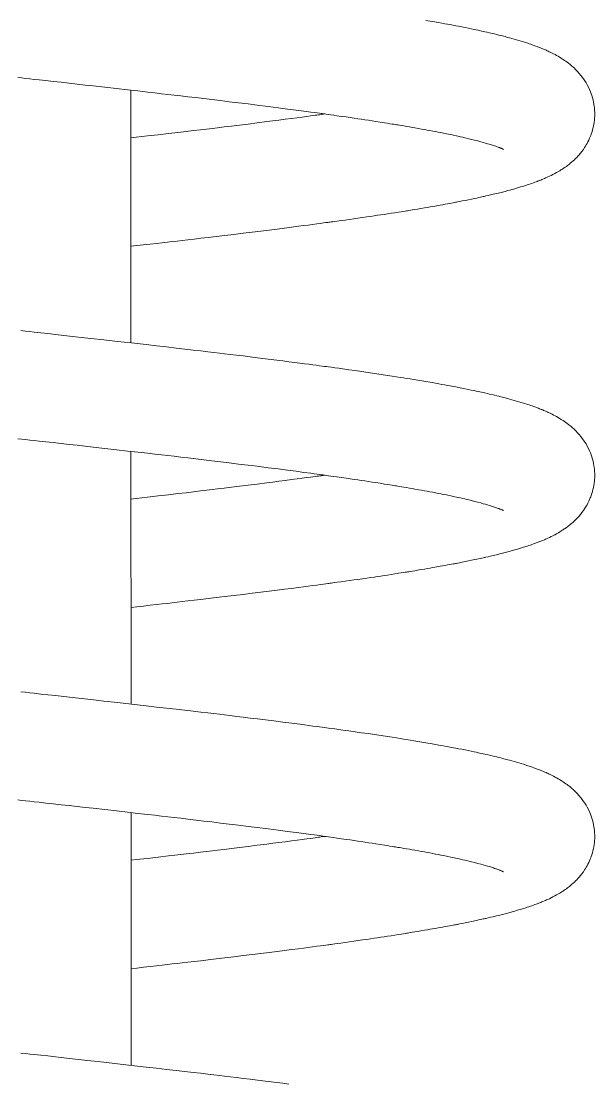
# Model space of a CAD drawing. Extents: x 83.6 to 158.5, y 132.1 to 157.1.
# Drawn here: x 133.045 to 134.139, y 136.986 to 139.014 of the extents above; entities that cross this region are included whole.
import ezdxf

# ---------------------------------------------------------------- set-up
doc = ezdxf.new("R2010")
doc.units = 0
doc.header["$LTSCALE"] = 0.5
doc.header["$MEASUREMENT"] = 0
doc.layers.add('AM_5', color=3, linetype='CONTINUOUS', lineweight=15)

msp = doc.modelspace()

# ---------------------------------------------------------------- linework, layer by layer
at = {"layer": 'AM_5', "color": 0, "ltscale": 0.75, "flags": 128}
for points in [[(133.81645, 139.01551), (133.82843, 139.01344), (133.84093, 139.01124), (133.84669, 139.01021), (133.8524, 139.00917), (133.85751, 139.00824), (133.86196, 139.00742), (133.86577, 139.00671), (133.8694, 139.00602), (133.87353, 139.00523), (133.87897, 139.00419), (133.88503, 139.003), (133.89112, 139.00179), (133.89704, 139.00059), (133.9028, 138.99941), (133.9084, 138.99824), (133.91251, 138.99737), (133.91621, 138.99657), (133.91953, 138.99585), (133.92247, 138.9952), (133.92547, 138.99454), (133.92891, 138.99377), (133.93315, 138.99281), (133.93787, 138.99172), (133.94273, 138.99058), (133.9473, 138.98949), (133.9516, 138.98845), (133.95563, 138.98745), (133.95936, 138.98652), (133.96239, 138.98575), (133.96505, 138.98506), (133.96747, 138.98443), (133.97012, 138.98374), (133.97304, 138.98296), (133.9762, 138.9821), (133.98499, 138.97966), (133.99386, 138.97708), (134.00249, 138.97445), (134.01088, 138.97175), (134.0137, 138.97081), (134.01635, 138.96991), (134.01916, 138.96894), (134.02241, 138.96779), (134.02606, 138.96646), (134.02895, 138.96538), (134.03138, 138.96445), (134.03338, 138.96367), (134.03495, 138.96305), (134.03631, 138.9625), (134.03777, 138.96191), (134.03934, 138.96126), (134.04105, 138.96054), (134.04315, 138.95964), (134.04568, 138.95854), (134.04792, 138.95753), (134.05001, 138.95658), (134.05184, 138.95572), (134.05342, 138.95496), (134.05482, 138.95429), (134.05744, 138.95299), (134.0601, 138.95163), (134.06292, 138.95014), (134.06583, 138.94854), (134.06859, 138.94698), (134.07158, 138.94522), (134.07482, 138.94322), (134.07808, 138.94112), (134.08102, 138.93914), (134.08359, 138.93733), (134.08573, 138.93577), (134.08677, 138.93499), (134.08781, 138.9342), (134.08919, 138.93313), (134.09091, 138.93176), (134.09296, 138.93008), (134.09503, 138.92832), (134.0968, 138.92675), (134.09842, 138.92527), (134.09976, 138.92402), (134.10126, 138.92257), (134.10307, 138.92076), (134.10516, 138.9186), (134.10901, 138.91433), (134.11217, 138.91052), (134.11481, 138.9071), (134.11734, 138.90359), (134.11979, 138.89992), (134.12191, 138.89649), (134.12427, 138.89236), (134.12661, 138.88782), (134.12863, 138.88348), (134.13036, 138.87937), (134.13182, 138.87547), (134.13307, 138.87179), (134.1343, 138.86768), (134.13541, 138.86336), (134.13635, 138.85907), (134.13705, 138.85517), (134.13758, 138.85159), (134.13789, 138.84894), (134.13813, 138.84642), (134.13834, 138.84355), (134.13849, 138.84005), (134.13854, 138.83597), (134.13843, 138.83188), (134.1383, 138.82935), (134.13814, 138.82724), (134.13798, 138.82546), (134.13783, 138.82405), (134.13765, 138.82256), (134.13734, 138.82025), (134.13685, 138.81722), (134.13612, 138.8134), (134.1352, 138.80931), (134.13422, 138.80563), (134.133, 138.80156), (134.13186, 138.79821), (134.13091, 138.79563), (134.12998, 138.79328), (134.12878, 138.79042), (134.12724, 138.78705), (134.12548, 138.78351), (134.12384, 138.78045), (134.12238, 138.77787), (134.12095, 138.7755), (134.11913, 138.77264), (134.11684, 138.76926), (134.11406, 138.76547), (134.11125, 138.76191), (134.10867, 138.75885), (134.10634, 138.75625), (134.1041, 138.75387), (134.10198, 138.75171), (134.0998, 138.7496), (134.09724, 138.74722), (134.0944, 138.74471), (134.09198, 138.74268), (134.09013, 138.74118), (134.08856, 138.73995), (134.08663, 138.73847), (134.0844, 138.73682), (134.08233, 138.73534), (134.08054, 138.7341), (134.07905, 138.7331), (134.07784, 138.73229), (134.07608, 138.73115), (134.07413, 138.72992), (134.07195, 138.72858), (134.06941, 138.72707), (134.06593, 138.72509), (134.06238, 138.72315), (134.05882, 138.72128), (134.05528, 138.71951), (134.05195, 138.71791), (134.04906, 138.71656), (134.04686, 138.71556), (134.04479, 138.71464), (134.04245, 138.71363), (134.0396, 138.71242), (134.03753, 138.71157), (134.03546, 138.71073), (134.03364, 138.71001), (134.03208, 138.7094), (134.0308, 138.7089), (134.02887, 138.70816), (134.02676, 138.70737), (134.0244, 138.7065), (134.02169, 138.70552), (134.01845, 138.70438), (134.01574, 138.70345), (134.01273, 138.70243), (134.00979, 138.70146), (134.00719, 138.70062), (134.00494, 138.6999), (134.00291, 138.69926), (134.00068, 138.69856), (133.99724, 138.69751), (133.99335, 138.69634), (133.98945, 138.69519), (133.98599, 138.6942), (133.98356, 138.69351), (133.98135, 138.69289), (133.97884, 138.69219), (133.9759, 138.69139), (133.9725, 138.69047), (133.96755, 138.68916), (133.96252, 138.68786), (133.95745, 138.68658), (133.95094, 138.68497), (133.94505, 138.68354), (133.9398, 138.6823), (133.93517, 138.68123), (133.93114, 138.68031), (133.9294, 138.67991), (133.9278, 138.67955), (133.92591, 138.67913), (133.92352, 138.6786), (133.9206, 138.67796), (133.91716, 138.67721), (133.91355, 138.67643), (133.90993, 138.67566), (133.90381, 138.67437), (133.8977, 138.67311), (133.8916, 138.67188), (133.88576, 138.67072), (133.88075, 138.66973), (133.87662, 138.66893), (133.87461, 138.66854), (133.8729, 138.66822), (133.87097, 138.66785), (133.8685, 138.66738), (133.86547, 138.66681), (133.86188, 138.66614), (133.85771, 138.66537), (133.85348, 138.6646), (133.84839, 138.66367), (133.84396, 138.66287), (133.84021, 138.6622), (133.83708, 138.66165), (133.8336, 138.66103), (133.82942, 138.6603), (133.82484, 138.6595), (133.8196, 138.6586), (133.81371, 138.65759), (133.80714, 138.65648), (133.80048, 138.65536), (133.7954, 138.65452), (133.79095, 138.65379), (133.78714, 138.65316), (133.78397, 138.65265), (133.78146, 138.65224), (133.77958, 138.65194), (133.77704, 138.65153), (133.77368, 138.65099), (133.76948, 138.65032), (133.76444, 138.64952), (133.75736, 138.6484), (133.75013, 138.64728), (133.74322, 138.64621), (133.73664, 138.64521), (133.73041, 138.64426), (133.72452, 138.64338), (133.71793, 138.64239), (133.71118, 138.64139), (133.70371, 138.6403), (133.69552, 138.63911), (133.68658, 138.63782), (133.67903, 138.63674), (133.671, 138.63561), (133.66249, 138.63442), (133.65439, 138.63329), (133.64739, 138.63233), (133.64283, 138.63171), (133.63892, 138.63118), (133.63566, 138.63073), (133.63305, 138.63038), (133.6311, 138.63012), (133.62936, 138.62988), (133.6258, 138.62941), (133.62126, 138.6288), (133.61572, 138.62806), (133.60864, 138.62712), (133.60051, 138.62604), (133.59186, 138.6249), (133.58279, 138.62371), (133.57326, 138.62247), (133.56046, 138.62082), (133.54692, 138.61908), (133.53262, 138.61726), (133.51754, 138.61536), (133.50169, 138.61338), (133.48504, 138.61132), (133.46811, 138.60924), (133.45001, 138.60704), (133.43286, 138.60497), (133.41667, 138.60304), (133.40148, 138.60124), (133.38731, 138.59957), (133.37441, 138.59806), (133.36252, 138.59668), (133.35167, 138.59543), (133.34185, 138.5943), (133.33282, 138.59326), (133.32348, 138.59219), (133.31336, 138.59103), (133.30245, 138.58979), (133.29074, 138.58845), (133.27823, 138.58703), (133.26491, 138.58551), (133.25394, 138.58427)], [(133.96447, 138.76918), (133.96447, 138.76918), (133.96413, 138.76936), (133.96378, 138.76953), (133.96329, 138.76977), (133.96261, 138.77009), (133.96169, 138.77051), (133.96057, 138.771), (133.95981, 138.77132), (133.95901, 138.77165), (133.95824, 138.77196), (133.95752, 138.77225), (133.95675, 138.77255), (133.95575, 138.77293), (133.95425, 138.7735), (133.95266, 138.77408), (133.95113, 138.77463), (133.94966, 138.77514), (133.94767, 138.77582), (133.94566, 138.7765), (133.94359, 138.77717), (133.94158, 138.77782), (133.93977, 138.77839), (133.93717, 138.77919), (133.93405, 138.78013), (133.93038, 138.78121), (133.92606, 138.78244), (133.921, 138.78383), (133.91536, 138.78534), (133.90943, 138.78687), (133.90363, 138.78832), (133.89823, 138.78964), (133.89421, 138.79059), (133.89049, 138.79147), (133.88673, 138.79233), (133.88237, 138.79332), (133.87736, 138.79443), (133.86658, 138.79675), (133.85567, 138.79902), (133.84998, 138.80016), (133.84479, 138.80119), (133.84008, 138.80211), (133.83511, 138.80307), (133.82961, 138.80411), (133.82391, 138.80518), (133.8187, 138.80614), (133.81364, 138.80707), (133.80834, 138.80803), (133.80218, 138.80913), (133.79511, 138.81038), (133.79022, 138.81124), (133.78495, 138.81215), (133.77937, 138.81311), (133.77422, 138.81398), (133.76975, 138.81474), (133.76597, 138.81537), (133.7629, 138.81588), (133.76055, 138.81627), (133.75841, 138.81662), (133.75564, 138.81708), (133.75217, 138.81764), (133.74801, 138.81832), (133.74313, 138.81911), (133.73772, 138.81997), (133.72927, 138.82131), (133.7213, 138.82256), (133.71384, 138.82371), (133.70692, 138.82477), (133.70024, 138.82579), (133.69285, 138.8269), (133.68647, 138.82785), (133.67958, 138.82887), (133.67217, 138.82995), (133.66422, 138.8311), (133.65574, 138.83232), (133.64688, 138.83358), (133.64079, 138.83443), (133.63538, 138.83519), (133.63064, 138.83584), (133.6266, 138.8364), (133.62325, 138.83686), (133.6206, 138.83723), (133.61866, 138.83749), (133.61685, 138.83774), (133.61329, 138.83822), (133.60885, 138.83883), (133.60353, 138.83955), (133.5973, 138.84039), (133.58375, 138.8422), (133.56885, 138.84418), (133.55253, 138.84632), (133.53477, 138.84862), (133.51553, 138.85109), (133.49477, 138.85372), (133.47736, 138.8559), (133.45923, 138.85815), (133.4416, 138.86031), (133.42468, 138.86236), (133.40849, 138.86431), (133.39306, 138.86615), (133.37743, 138.868), (133.36272, 138.86972), (133.34896, 138.87132), (133.33614, 138.87281), (133.32426, 138.87418), (133.31235, 138.87555), (133.29955, 138.87703), (133.28587, 138.8786), (133.26741, 138.88071), (133.24753, 138.88298), (133.22621, 138.8854), (133.20412, 138.8879), (133.18221, 138.89037), (133.16668, 138.89211), (133.15128, 138.89384), (133.13599, 138.89555), (133.12083, 138.89724), (133.10587, 138.8989), (133.09183, 138.90046), (133.07893, 138.90189), (133.06959, 138.90292), (133.06097, 138.90387), (133.0531, 138.90474), (133.04589, 138.90553), (133.03825, 138.90637)], [(133.25389, 138.79132), (133.26422, 138.7925), (133.28529, 138.79491), (133.30617, 138.79731), (133.32564, 138.79955), (133.34369, 138.80164), (133.35903, 138.80342), (133.37325, 138.80508), (133.38635, 138.80663), (133.39836, 138.80805), (133.40929, 138.80936), (133.41914, 138.81054), (133.43188, 138.81208), (133.44583, 138.81378), (133.46098, 138.81564), (133.47729, 138.81766), (133.4947, 138.81984), (133.51318, 138.82218), (133.52454, 138.82363), (133.53623, 138.82514), (133.54824, 138.8267), (133.56022, 138.82826), (133.57106, 138.82969), (133.58072, 138.83097), (133.58922, 138.8321), (133.59659, 138.83309), (133.60116, 138.83371), (133.60517, 138.83425), (133.60863, 138.83472), (133.61154, 138.83511), (133.61396, 138.83544), (133.61689, 138.83584), (133.62073, 138.83637), (133.6238, 138.83679)], [(133.04419, 138.42326), (133.0526, 138.42234), (133.06081, 138.42143), (133.06963, 138.42046), (133.08179, 138.41912), (133.09531, 138.41762), (133.11017, 138.41598), (133.12618, 138.4142), (133.14277, 138.41235), (133.15987, 138.41044), (133.17747, 138.40847), (133.20249, 138.40566), (133.22842, 138.40274), (133.25521, 138.39971), (133.28282, 138.39657), (133.30296, 138.39427), (133.322, 138.39209), (133.33991, 138.39004), (133.35669, 138.38811), (133.37239, 138.38629), (133.38702, 138.38458), (133.4006, 138.38299), (133.41211, 138.38162), (133.42275, 138.38036), (133.43272, 138.37916), (133.44347, 138.37787), (133.45528, 138.37644), (133.46815, 138.37488), (133.48144, 138.37325), (133.49564, 138.37149), (133.51074, 138.36961), (133.5267, 138.3676), (133.54348, 138.36548), (133.55487, 138.36402), (133.56576, 138.36262), (133.5758, 138.36132), (133.585, 138.36012), (133.59336, 138.35902), (133.60092, 138.35802), (133.60768, 138.35713), (133.61364, 138.35634), (133.61883, 138.35565), (133.62326, 138.35505), (133.62693, 138.35456), (133.63078, 138.35404), (133.63633, 138.35329), (133.64298, 138.35239), (133.65038, 138.35138), (133.65833, 138.35028), (133.66945, 138.34873), (133.68143, 138.34704), (133.69393, 138.34524), (133.7064, 138.34343), (133.71881, 138.34159), (133.73116, 138.33974), (133.74343, 138.33787), (133.75247, 138.33648), (133.76052, 138.33522), (133.76761, 138.3341), (133.77377, 138.33312), (133.77979, 138.33215), (133.78631, 138.33109), (133.79332, 138.32994), (133.80478, 138.32803), (133.81645, 138.32606), (133.82843, 138.32399), (133.84093, 138.32179), (133.84669, 138.32075), (133.8524, 138.31972), (133.85751, 138.31878), (133.86196, 138.31796), (133.86577, 138.31725), (133.8694, 138.31657), (133.87353, 138.31578), (133.87897, 138.31473), (133.88503, 138.31355), (133.89112, 138.31234), (133.89704, 138.31114), (133.9028, 138.30995), (133.9084, 138.30878), (133.91251, 138.30791), (133.91621, 138.30712), (133.91953, 138.30639), (133.92247, 138.30575), (133.92547, 138.30508), (133.92891, 138.30431), (133.93315, 138.30335), (133.93787, 138.30226), (133.94273, 138.30113), (133.9473, 138.30003), (133.9516, 138.29899), (133.95563, 138.298), (133.95936, 138.29706), (133.96239, 138.29629), (133.96505, 138.29561), (133.96747, 138.29498), (133.97012, 138.29428), (133.97304, 138.2935), (133.9762, 138.29265), (133.98499, 138.29021), (133.99386, 138.28763), (134.00249, 138.28499), (134.01088, 138.2823), (134.0137, 138.28136), (134.01635, 138.28046), (134.01916, 138.27949), (134.02241, 138.27834), (134.02606, 138.27701), (134.02895, 138.27593), (134.03138, 138.27499), (134.03338, 138.27422), (134.03495, 138.27359), (134.03631, 138.27305), (134.03777, 138.27245), (134.03934, 138.2718), (134.04105, 138.27109), (134.04315, 138.27019), (134.04568, 138.26908), (134.04792, 138.26808), (134.05001, 138.26712), (134.05184, 138.26627), (134.05342, 138.26551), (134.05482, 138.26484), (134.05744, 138.26353), (134.0601, 138.26217), (134.06292, 138.26068), (134.06583, 138.25909), (134.06859, 138.25752), (134.07158, 138.25576), (134.07482, 138.25376), (134.07808, 138.25167), (134.08102, 138.24969), (134.08359, 138.24788), (134.08573, 138.24632), (134.08677, 138.24554), (134.08781, 138.24475), (134.08919, 138.24368), (134.09091, 138.24231), (134.09296, 138.24063), (134.09503, 138.23886), (134.0968, 138.2373), (134.09842, 138.23581), (134.09976, 138.23456), (134.10126, 138.23311), (134.10307, 138.23131), (134.10516, 138.22915), (134.10901, 138.22488), (134.11217, 138.22107), (134.11481, 138.21765), (134.11734, 138.21413), (134.11979, 138.21047), (134.12191, 138.20703), (134.12427, 138.2029), (134.12661, 138.19837), (134.12863, 138.19403), (134.13036, 138.18991), (134.13182, 138.18602), (134.13307, 138.18234), (134.1343, 138.17822), (134.13541, 138.1739), (134.13635, 138.16961), (134.13705, 138.16572), (134.13758, 138.16214), (134.13789, 138.15948), (134.13813, 138.15696), (134.13834, 138.1541), (134.13849, 138.15059), (134.13854, 138.14652), (134.13843, 138.14242), (134.1383, 138.1399), (134.13814, 138.13778), (134.13798, 138.13601), (134.13783, 138.1346), (134.13765, 138.1331), (134.13734, 138.1308), (134.13685, 138.12776), (134.13612, 138.12394), (134.1352, 138.11986), (134.13422, 138.11618), (134.133, 138.11211), (134.13186, 138.10876), (134.13091, 138.10618), (134.12998, 138.10382), (134.12878, 138.10097), (134.12724, 138.09759), (134.12548, 138.09406), (134.12384, 138.09099), (134.12238, 138.08842), (134.12095, 138.08605), (134.11913, 138.08319), (134.11684, 138.07981), (134.11406, 138.07602), (134.11125, 138.07246), (134.10867, 138.06939), (134.10634, 138.0668), (134.1041, 138.06441), (134.10198, 138.06226), (134.0998, 138.06014), (134.09724, 138.05777), (134.0944, 138.05526), (134.09198, 138.05323), (134.09013, 138.05173), (134.08856, 138.05049), (134.08663, 138.04902), (134.0844, 138.04737), (134.08233, 138.04589), (134.08054, 138.04465), (134.07905, 138.04364), (134.07784, 138.04284), (134.07608, 138.0417), (134.07413, 138.04047), (134.07195, 138.03913), (134.06941, 138.03762), (134.06593, 138.03563), (134.06238, 138.03369), (134.05882, 138.03183), (134.05528, 138.03005), (134.05195, 138.02845), (134.04906, 138.0271), (134.04686, 138.02611), (134.04479, 138.02519), (134.04245, 138.02417), (134.0396, 138.02297), (134.03753, 138.02211), (134.03546, 138.02128), (134.03364, 138.02055), (134.03208, 138.01994), (134.0308, 138.01944), (134.02887, 138.01871), (134.02676, 138.01792), (134.0244, 138.01705), (134.02169, 138.01607), (134.01845, 138.01493), (134.01574, 138.014), (134.01273, 138.01298), (134.00979, 138.01201), (134.00719, 138.01116), (134.00494, 138.01044), (134.00291, 138.0098), (134.00068, 138.00911), (133.99724, 138.00805), (133.99335, 138.00689), (133.98945, 138.00574), (133.98599, 138.00474), (133.98356, 138.00405), (133.98135, 138.00343), (133.97884, 138.00274), (133.9759, 138.00193), (133.9725, 138.00102), (133.96755, 137.99971), (133.96252, 137.9984), (133.95745, 137.99712), (133.95094, 137.99551), (133.94505, 137.99409), (133.9398, 137.99285), (133.93517, 137.99177), (133.93114, 137.99085), (133.9294, 137.99046), (133.9278, 137.9901), (133.92591, 137.98968), (133.92352, 137.98914), (133.9206, 137.9885), (133.91716, 137.98775), (133.91355, 137.98697), (133.90993, 137.9862), (133.90381, 137.98492), (133.8977, 137.98366), (133.8916, 137.98242), (133.88576, 137.98126), (133.88075, 137.98028), (133.87662, 137.97948), (133.87461, 137.97909), (133.8729, 137.97876), (133.87097, 137.97839), (133.8685, 137.97793), (133.86547, 137.97736), (133.86188, 137.97669), (133.85771, 137.97592), (133.85348, 137.97514), (133.84839, 137.97422), (133.84396, 137.97342), (133.84021, 137.97275), (133.83708, 137.97219), (133.8336, 137.97158), (133.82942, 137.97085), (133.82484, 137.97005), (133.8196, 137.96915), (133.81371, 137.96814), (133.80714, 137.96703), (133.80048, 137.96591), (133.7954, 137.96507), (133.79095, 137.96433), (133.78714, 137.96371), (133.78397, 137.96319), (133.78146, 137.96279), (133.77958, 137.96248), (133.77704, 137.96207), (133.77368, 137.96153), (133.76948, 137.96086), (133.76444, 137.96006), (133.75736, 137.95895), (133.75013, 137.95782), (133.74322, 137.95676), (133.73664, 137.95575), (133.73041, 137.95481), (133.72452, 137.95392), (133.71793, 137.95294), (133.71118, 137.95194), (133.70371, 137.95084), (133.69552, 137.94965), (133.68658, 137.94836), (133.67903, 137.94729), (133.671, 137.94615), (133.66249, 137.94496), (133.65439, 137.94384), (133.64739, 137.94288), (133.64283, 137.94225), (133.63892, 137.94172), (133.63566, 137.94128), (133.63305, 137.94093), (133.6311, 137.94066), (133.62936, 137.94043), (133.6258, 137.93995), (133.62126, 137.93934), (133.61572, 137.9386), (133.60864, 137.93766), (133.60051, 137.93658), (133.59186, 137.93545), (133.58279, 137.93426), (133.57326, 137.93302), (133.56046, 137.93136), (133.54692, 137.92963), (133.53262, 137.92781), (133.51754, 137.92591), (133.50169, 137.92392), (133.48504, 137.92186), (133.46811, 137.91978), (133.45001, 137.91758), (133.43286, 137.91552), (133.41667, 137.91358), (133.40148, 137.91178), (133.38731, 137.91012), (133.37441, 137.90861), (133.36252, 137.90723), (133.35167, 137.90598), (133.34185, 137.90485), (133.33282, 137.90381), (133.32348, 137.90274), (133.31336, 137.90158), (133.30245, 137.90033), (133.29074, 137.899), (133.27823, 137.89757), (133.26491, 137.89606), (133.2541, 137.89483)], [(133.96447, 138.07972), (133.96447, 138.07972), (133.96413, 138.0799), (133.96378, 138.08008), (133.96329, 138.08032), (133.96261, 138.08064), (133.96169, 138.08105), (133.96057, 138.08154), (133.95981, 138.08186), (133.95901, 138.0822), (133.95824, 138.08251), (133.95752, 138.08279), (133.95675, 138.0831), (133.95575, 138.08348), (133.95425, 138.08404), (133.95266, 138.08462), (133.95113, 138.08517), (133.94966, 138.08568), (133.94767, 138.08637), (133.94566, 138.08704), (133.94359, 138.08772), (133.94158, 138.08836), (133.93977, 138.08893), (133.93717, 138.08974), (133.93405, 138.09068), (133.93038, 138.09175), (133.92606, 138.09298), (133.921, 138.09438), (133.91536, 138.09589), (133.90943, 138.09742), (133.90363, 138.09887), (133.89823, 138.10018), (133.89421, 138.10114), (133.89049, 138.10201), (133.88673, 138.10288), (133.88237, 138.10386), (133.87736, 138.10498), (133.86658, 138.1073), (133.85567, 138.10956), (133.84998, 138.11071), (133.84479, 138.11174), (133.84008, 138.11266), (133.83511, 138.11361), (133.82961, 138.11466), (133.82391, 138.11572), (133.8187, 138.11669), (133.81364, 138.11762), (133.80834, 138.11858), (133.80218, 138.11968), (133.79511, 138.12093), (133.79022, 138.12178), (133.78495, 138.1227), (133.77937, 138.12365), (133.77422, 138.12453), (133.76975, 138.12528), (133.76597, 138.12591), (133.7629, 138.12642), (133.76055, 138.12681), (133.75841, 138.12717), (133.75564, 138.12762), (133.75217, 138.12819), (133.74801, 138.12887), (133.74313, 138.12965), (133.73772, 138.13052), (133.72927, 138.13186), (133.7213, 138.13311), (133.71384, 138.13426), (133.70692, 138.13532), (133.70024, 138.13633), (133.69285, 138.13745), (133.68647, 138.1384), (133.67958, 138.13941), (133.67217, 138.1405), (133.66422, 138.14165), (133.65574, 138.14286), (133.64688, 138.14412), (133.64079, 138.14498), (133.63538, 138.14573), (133.63064, 138.14639), (133.6266, 138.14695), (133.62325, 138.14741), (133.6206, 138.14777), (133.61866, 138.14804), (133.61685, 138.14828), (133.61329, 138.14877), (133.60885, 138.14937), (133.60353, 138.15009), (133.5973, 138.15093), (133.58375, 138.15275), (133.56885, 138.15472), (133.55253, 138.15686), (133.53477, 138.15917), (133.51553, 138.16164), (133.49477, 138.16427), (133.47736, 138.16644), (133.45923, 138.16869), (133.4416, 138.17085), (133.42468, 138.17291), (133.40849, 138.17486), (133.39306, 138.17669), (133.37743, 138.17854), (133.36272, 138.18027), (133.34896, 138.18187), (133.33614, 138.18335), (133.32426, 138.18473), (133.31235, 138.1861), (133.29955, 138.18757), (133.28587, 138.18914), (133.26741, 138.19125), (133.24753, 138.19352), (133.22621, 138.19594), (133.20412, 138.19844), (133.18221, 138.20091), (133.16668, 138.20266), (133.15128, 138.20439), (133.13599, 138.20609), (133.12083, 138.20778), (133.10587, 138.20945), (133.09183, 138.21101), (133.07893, 138.21243), (133.06959, 138.21346), (133.06097, 138.21441), (133.0531, 138.21528), (133.04589, 138.21607), (133.03825, 138.21691)], [(133.25405, 138.10189), (133.26422, 138.10304), (133.28529, 138.10546), (133.30617, 138.10785), (133.32564, 138.1101), (133.34369, 138.11218), (133.35903, 138.11397), (133.37325, 138.11563), (133.38635, 138.11717), (133.39836, 138.1186), (133.40929, 138.1199), (133.41914, 138.12109), (133.43188, 138.12263), (133.44583, 138.12433), (133.46098, 138.12619), (133.47729, 138.12821), (133.4947, 138.13039), (133.51318, 138.13273), (133.52454, 138.13418), (133.53623, 138.13568), (133.54824, 138.13724), (133.56022, 138.13881), (133.57106, 138.14023), (133.58072, 138.14151), (133.58922, 138.14265), (133.59659, 138.14364), (133.60116, 138.14425), (133.60517, 138.14479), (133.60863, 138.14526), (133.61154, 138.14566), (133.61396, 138.14599), (133.61689, 138.14639), (133.62073, 138.14691), (133.6238, 138.14733)], [(133.04419, 137.73381), (133.0526, 137.73288), (133.06081, 137.73198), (133.06963, 137.73101), (133.08179, 137.72966), (133.09531, 137.72817), (133.11017, 137.72652), (133.12618, 137.72474), (133.14277, 137.72289), (133.15987, 137.72099), (133.17747, 137.71902), (133.20249, 137.71621), (133.22842, 137.71328), (133.25521, 137.71025), (133.28282, 137.70712), (133.30296, 137.70482), (133.322, 137.70264), (133.33991, 137.70059), (133.35669, 137.69865), (133.37239, 137.69684), (133.38702, 137.69513), (133.4006, 137.69353), (133.41211, 137.69217), (133.42275, 137.6909), (133.43272, 137.68971), (133.44347, 137.68842), (133.45528, 137.68699), (133.46815, 137.68542), (133.48144, 137.68379), (133.49564, 137.68204), (133.51074, 137.68016), (133.5267, 137.67815), (133.54348, 137.67602), (133.55487, 137.67456), (133.56576, 137.67316), (133.5758, 137.67186), (133.585, 137.67066), (133.59336, 137.66957), (133.60092, 137.66857), (133.60768, 137.66768), (133.61364, 137.66688), (133.61883, 137.66619), (133.62326, 137.6656), (133.62693, 137.66511), (133.63078, 137.66459), (133.63633, 137.66384), (133.64298, 137.66294), (133.65038, 137.66192), (133.65833, 137.66082), (133.66945, 137.65927), (133.68143, 137.65758), (133.69393, 137.65579), (133.7064, 137.65397), (133.71881, 137.65214), (133.73116, 137.65029), (133.74343, 137.64842), (133.75247, 137.64702), (133.76052, 137.64576), (133.76761, 137.64464), (133.77377, 137.64366), (133.77979, 137.64269), (133.78631, 137.64163), (133.79332, 137.64049), (133.80478, 137.63858), (133.81645, 137.6366), (133.82843, 137.63453), (133.84093, 137.63233), (133.84669, 137.6313), (133.8524, 137.63026), (133.85751, 137.62933), (133.86196, 137.62851), (133.86577, 137.6278), (133.8694, 137.62711), (133.87353, 137.62633), (133.87897, 137.62528), (133.88503, 137.62409), (133.89112, 137.62288), (133.89704, 137.62168), (133.9028, 137.6205), (133.9084, 137.61933), (133.91251, 137.61846), (133.91621, 137.61766), (133.91953, 137.61694), (133.92247, 137.61629), (133.92547, 137.61563), (133.92891, 137.61486), (133.93315, 137.6139), (133.93787, 137.61281), (133.94273, 137.61167), (133.9473, 137.61058), (133.9516, 137.60954), (133.95563, 137.60854), (133.95936, 137.60761), (133.96239, 137.60684), (133.96505, 137.60615), (133.96747, 137.60552), (133.97012, 137.60483), (133.97304, 137.60405), (133.9762, 137.60319), (133.98499, 137.60075), (133.99386, 137.59817), (134.00249, 137.59554), (134.01088, 137.59284), (134.0137, 137.5919), (134.01635, 137.59101), (134.01916, 137.59003), (134.02241, 137.58888), (134.02606, 137.58755), (134.02895, 137.58647), (134.03138, 137.58554), (134.03338, 137.58476), (134.03495, 137.58414), (134.03631, 137.58359), (134.03777, 137.583), (134.03934, 137.58235), (134.04105, 137.58163), (134.04315, 137.58073), (134.04568, 137.57963), (134.04792, 137.57863), (134.05001, 137.57767), (134.05184, 137.57681), (134.05342, 137.57606), (134.05482, 137.57538), (134.05744, 137.57408), (134.0601, 137.57272), (134.06292, 137.57123), (134.06583, 137.56963), (134.06859, 137.56807), (134.07158, 137.56631), (134.07482, 137.56431), (134.07808, 137.56221), (134.08102, 137.56023), (134.08359, 137.55842), (134.08573, 137.55686), (134.08677, 137.55608), (134.08781, 137.5553), (134.08919, 137.55422), (134.09091, 137.55285), (134.09296, 137.55117), (134.09503, 137.54941), (134.0968, 137.54784), (134.09842, 137.54636), (134.09976, 137.54511), (134.10126, 137.54366), (134.10307, 137.54185), (134.10516, 137.53969), (134.10901, 137.53542), (134.11217, 137.53162), (134.11481, 137.5282), (134.11734, 137.52468), (134.11979, 137.52101), (134.12191, 137.51758), (134.12427, 137.51345), (134.12661, 137.50891), (134.12863, 137.50457), (134.13036, 137.50046), (134.13182, 137.49656), (134.13307, 137.49288), (134.1343, 137.48877), (134.13541, 137.48445), (134.13635, 137.48016), (134.13705, 137.47627), (134.13758, 137.47268), (134.13789, 137.47003), (134.13813, 137.46751), (134.13834, 137.46465), (134.13849, 137.46114), (134.13854, 137.45707), (134.13843, 137.45297), (134.1383, 137.45044), (134.13814, 137.44833), (134.13798, 137.44655), (134.13783, 137.44514), (134.13765, 137.44365), (134.13734, 137.44134), (134.13685, 137.43831), (134.13612, 137.43449), (134.1352, 137.4304), (134.13422, 137.42672), (134.133, 137.42266), (134.13186, 137.4193), (134.13091, 137.41672), (134.12998, 137.41437), (134.12878, 137.41151), (134.12724, 137.40814), (134.12548, 137.4046), (134.12384, 137.40154), (134.12238, 137.39896), (134.12095, 137.39659), (134.11913, 137.39374), (134.11684, 137.39036), (134.11406, 137.38656), (134.11125, 137.383), (134.10867, 137.37994), (134.10634, 137.37734), (134.1041, 137.37496), (134.10198, 137.37281), (134.0998, 137.37069), (134.09724, 137.36831), (134.0944, 137.3658), (134.09198, 137.36377), (134.09013, 137.36227), (134.08856, 137.36104), (134.08663, 137.35957), (134.0844, 137.35791), (134.08233, 137.35643), (134.08054, 137.3552), (134.07905, 137.35419), (134.07784, 137.35338), (134.07608, 137.35224), (134.07413, 137.35101), (134.07195, 137.34968), (134.06941, 137.34816), (134.06593, 137.34618), (134.06238, 137.34424), (134.05882, 137.34238), (134.05528, 137.3406), (134.05195, 137.339), (134.04906, 137.33765), (134.04686, 137.33665), (134.04479, 137.33573), (134.04245, 137.33472), (134.0396, 137.33351), (134.03753, 137.33266), (134.03546, 137.33182), (134.03364, 137.3311), (134.03208, 137.33049), (134.0308, 137.32999), (134.02887, 137.32925), (134.02676, 137.32846), (134.0244, 137.32759), (134.02169, 137.32662), (134.01845, 137.32547), (134.01574, 137.32454), (134.01273, 137.32353), (134.00979, 137.32255), (134.00719, 137.32171), (134.00494, 137.32099), (134.00291, 137.32035), (134.00068, 137.31965), (133.99724, 137.3186), (133.99335, 137.31743), (133.98945, 137.31629), (133.98599, 137.31529), (133.98356, 137.3146), (133.98135, 137.31398), (133.97884, 137.31328), (133.9759, 137.31248), (133.9725, 137.31156), (133.96755, 137.31025), (133.96252, 137.30895), (133.95745, 137.30767), (133.95094, 137.30606), (133.94505, 137.30463), (133.9398, 137.3034), (133.93517, 137.30232), (133.93114, 137.3014), (133.9294, 137.301), (133.9278, 137.30064), (133.92591, 137.30022), (133.92352, 137.29969), (133.9206, 137.29905), (133.91716, 137.2983), (133.91355, 137.29752), (133.90993, 137.29675), (133.90381, 137.29546), (133.8977, 137.2942), (133.8916, 137.29297), (133.88576, 137.29181), (133.88075, 137.29082), (133.87662, 137.29002), (133.87461, 137.28963), (133.8729, 137.28931), (133.87097, 137.28894), (133.8685, 137.28847), (133.86547, 137.2879), (133.86188, 137.28723), (133.85771, 137.28646), (133.85348, 137.28569), (133.84839, 137.28476), (133.84396, 137.28397), (133.84021, 137.28329), (133.83708, 137.28274), (133.8336, 137.28212), (133.82942, 137.28139), (133.82484, 137.28059), (133.8196, 137.27969), (133.81371, 137.27868), (133.80714, 137.27757), (133.80048, 137.27646), (133.7954, 137.27561), (133.79095, 137.27488), (133.78714, 137.27426), (133.78397, 137.27374), (133.78146, 137.27333), (133.77958, 137.27303), (133.77704, 137.27262), (133.77368, 137.27208), (133.76948, 137.27141), (133.76444, 137.27061), (133.75736, 137.2695), (133.75013, 137.26837), (133.74322, 137.2673), (133.73664, 137.2663), (133.73041, 137.26535), (133.72452, 137.26447), (133.71793, 137.26348), (133.71118, 137.26248), (133.70371, 137.26139), (133.69552, 137.2602), (133.68658, 137.25891), (133.67903, 137.25783), (133.671, 137.2567), (133.66249, 137.25551), (133.65439, 137.25438), (133.64739, 137.25342), (133.64283, 137.2528), (133.63892, 137.25227), (133.63566, 137.25182), (133.63305, 137.25147), (133.6311, 137.25121), (133.62936, 137.25097), (133.6258, 137.2505), (133.62126, 137.24989), (133.61572, 137.24915), (133.60864, 137.24821), (133.60051, 137.24713), (133.59186, 137.24599), (133.58279, 137.2448), (133.57326, 137.24356), (133.56046, 137.24191), (133.54692, 137.24017), (133.53262, 137.23835), (133.51754, 137.23645), (133.50169, 137.23447), (133.48504, 137.23241), (133.46811, 137.23033), (133.45001, 137.22813), (133.43286, 137.22606), (133.41667, 137.22413), (133.40148, 137.22233), (133.38731, 137.22066), (133.37441, 137.21915), (133.36252, 137.21777), (133.35167, 137.21652), (133.34185, 137.21539), (133.33282, 137.21436), (133.32348, 137.21328), (133.31336, 137.21213), (133.30245, 137.21088), (133.29074, 137.20954), (133.27823, 137.20812), (133.26491, 137.2066), (133.25426, 137.2054)], [(133.96447, 137.39027), (133.96447, 137.39027), (133.96413, 137.39045), (133.96378, 137.39062), (133.96329, 137.39086), (133.96261, 137.39118), (133.96169, 137.3916), (133.96057, 137.39209), (133.95981, 137.39241), (133.95901, 137.39274), (133.95824, 137.39305), (133.95752, 137.39334), (133.95675, 137.39364), (133.95575, 137.39403), (133.95425, 137.39459), (133.95266, 137.39517), (133.95113, 137.39572), (133.94966, 137.39623), (133.94767, 137.39691), (133.94566, 137.39759), (133.94359, 137.39826), (133.94158, 137.39891), (133.93977, 137.39948), (133.93717, 137.40028), (133.93405, 137.40122), (133.93038, 137.4023), (133.92606, 137.40353), (133.921, 137.40493), (133.91536, 137.40643), (133.90943, 137.40796), (133.90363, 137.40941), (133.89823, 137.41073), (133.89421, 137.41168), (133.89049, 137.41256), (133.88673, 137.41342), (133.88237, 137.41441), (133.87736, 137.41552), (133.86658, 137.41784), (133.85567, 137.42011), (133.84998, 137.42125), (133.84479, 137.42228), (133.84008, 137.4232), (133.83511, 137.42416), (133.82961, 137.4252), (133.82391, 137.42627), (133.8187, 137.42723), (133.81364, 137.42816), (133.80834, 137.42912), (133.80218, 137.43022), (133.79511, 137.43147), (133.79022, 137.43233), (133.78495, 137.43324), (133.77937, 137.4342), (133.77422, 137.43507), (133.76975, 137.43583), (133.76597, 137.43646), (133.7629, 137.43697), (133.76055, 137.43736), (133.75841, 137.43771), (133.75564, 137.43817), (133.75217, 137.43873), (133.74801, 137.43941), (133.74313, 137.4402), (133.73772, 137.44106), (133.72927, 137.4424), (133.7213, 137.44365), (133.71384, 137.4448), (133.70692, 137.44587), (133.70024, 137.44688), (133.69285, 137.44799), (133.68647, 137.44894), (133.67958, 137.44996), (133.67217, 137.45104), (133.66422, 137.45219), (133.65574, 137.45341), (133.64688, 137.45467), (133.64079, 137.45552), (133.63538, 137.45628), (133.63064, 137.45693), (133.6266, 137.45749), (133.62325, 137.45795), (133.6206, 137.45832), (133.61866, 137.45858), (133.61685, 137.45883), (133.61329, 137.45931), (133.60885, 137.45992), (133.60353, 137.46064), (133.5973, 137.46148), (133.58375, 137.46329), (133.56885, 137.46527), (133.55253, 137.46741), (133.53477, 137.46971), (133.51553, 137.47218), (133.49477, 137.47481), (133.47736, 137.47699), (133.45923, 137.47924), (133.4416, 137.4814), (133.42468, 137.48345), (133.40849, 137.4854), (133.39306, 137.48724), (133.37743, 137.48909), (133.36272, 137.49081), (133.34896, 137.49241), (133.33614, 137.4939), (133.32426, 137.49527), (133.31235, 137.49665), (133.29955, 137.49812), (133.28587, 137.49969), (133.26741, 137.5018), (133.24753, 137.50407), (133.22621, 137.50649), (133.20412, 137.50899), (133.18221, 137.51146), (133.16668, 137.5132), (133.15128, 137.51493), (133.13599, 137.51664), (133.12083, 137.51833), (133.10587, 137.51999), (133.09183, 137.52155), (133.07893, 137.52298), (133.06959, 137.52401), (133.06097, 137.52496), (133.0531, 137.52583), (133.04589, 137.52662), (133.03825, 137.52746)], [(133.25421, 137.41245), (133.26422, 137.41359), (133.28529, 137.416), (133.30617, 137.4184), (133.32564, 137.42064), (133.34369, 137.42273), (133.35903, 137.42451), (133.37325, 137.42617), (133.38635, 137.42772), (133.39836, 137.42915), (133.40929, 137.43045), (133.41914, 137.43163), (133.43188, 137.43317), (133.44583, 137.43487), (133.46098, 137.43673), (133.47729, 137.43876), (133.4947, 137.44094), (133.51318, 137.44327), (133.52454, 137.44472), (133.53623, 137.44623), (133.54824, 137.44779), (133.56022, 137.44935), (133.57106, 137.45078), (133.58072, 137.45206), (133.58922, 137.45319), (133.59659, 137.45418), (133.60116, 137.4548), (133.60517, 137.45534), (133.60863, 137.45581), (133.61154, 137.4562), (133.61396, 137.45653), (133.61689, 137.45693), (133.62073, 137.45746), (133.6238, 137.45788)], [(133.04419, 137.04435), (133.0526, 137.04343), (133.06081, 137.04252), (133.06963, 137.04155), (133.08179, 137.04021), (133.09531, 137.03871), (133.11017, 137.03707), (133.12618, 137.03529), (133.14277, 137.03344), (133.15987, 137.03153), (133.17747, 137.02956), (133.20249, 137.02675), (133.22842, 137.02383), (133.25521, 137.0208), (133.28282, 137.01766), (133.30296, 137.01536), (133.322, 137.01319), (133.33991, 137.01113), (133.35669, 137.0092), (133.37239, 137.00738), (133.38702, 137.00567), (133.4006, 137.00408), (133.41211, 137.00271), (133.42275, 137.00145), (133.43272, 137.00026), (133.44347, 136.99896), (133.45528, 136.99753), (133.46815, 136.99597), (133.48144, 136.99434), (133.49564, 136.99258), (133.51074, 136.9907), (133.5267, 136.9887), (133.54348, 136.98657), (133.55487, 136.98511)]]:
    msp.add_lwpolyline(points, dxfattribs=at)
at = {"layer": 'AM_5', "color": 0, "ltscale": 0.75}
for points in [[(133.25387, 138.88225), (133.25398, 138.39985)], [(133.25403, 138.19278), (133.25414, 137.71037)], [(133.25419, 137.50331), (133.25431, 137.0209)]]:
    msp.add_lwpolyline(points, dxfattribs=at)

doc.saveas('drawing.dxf')
